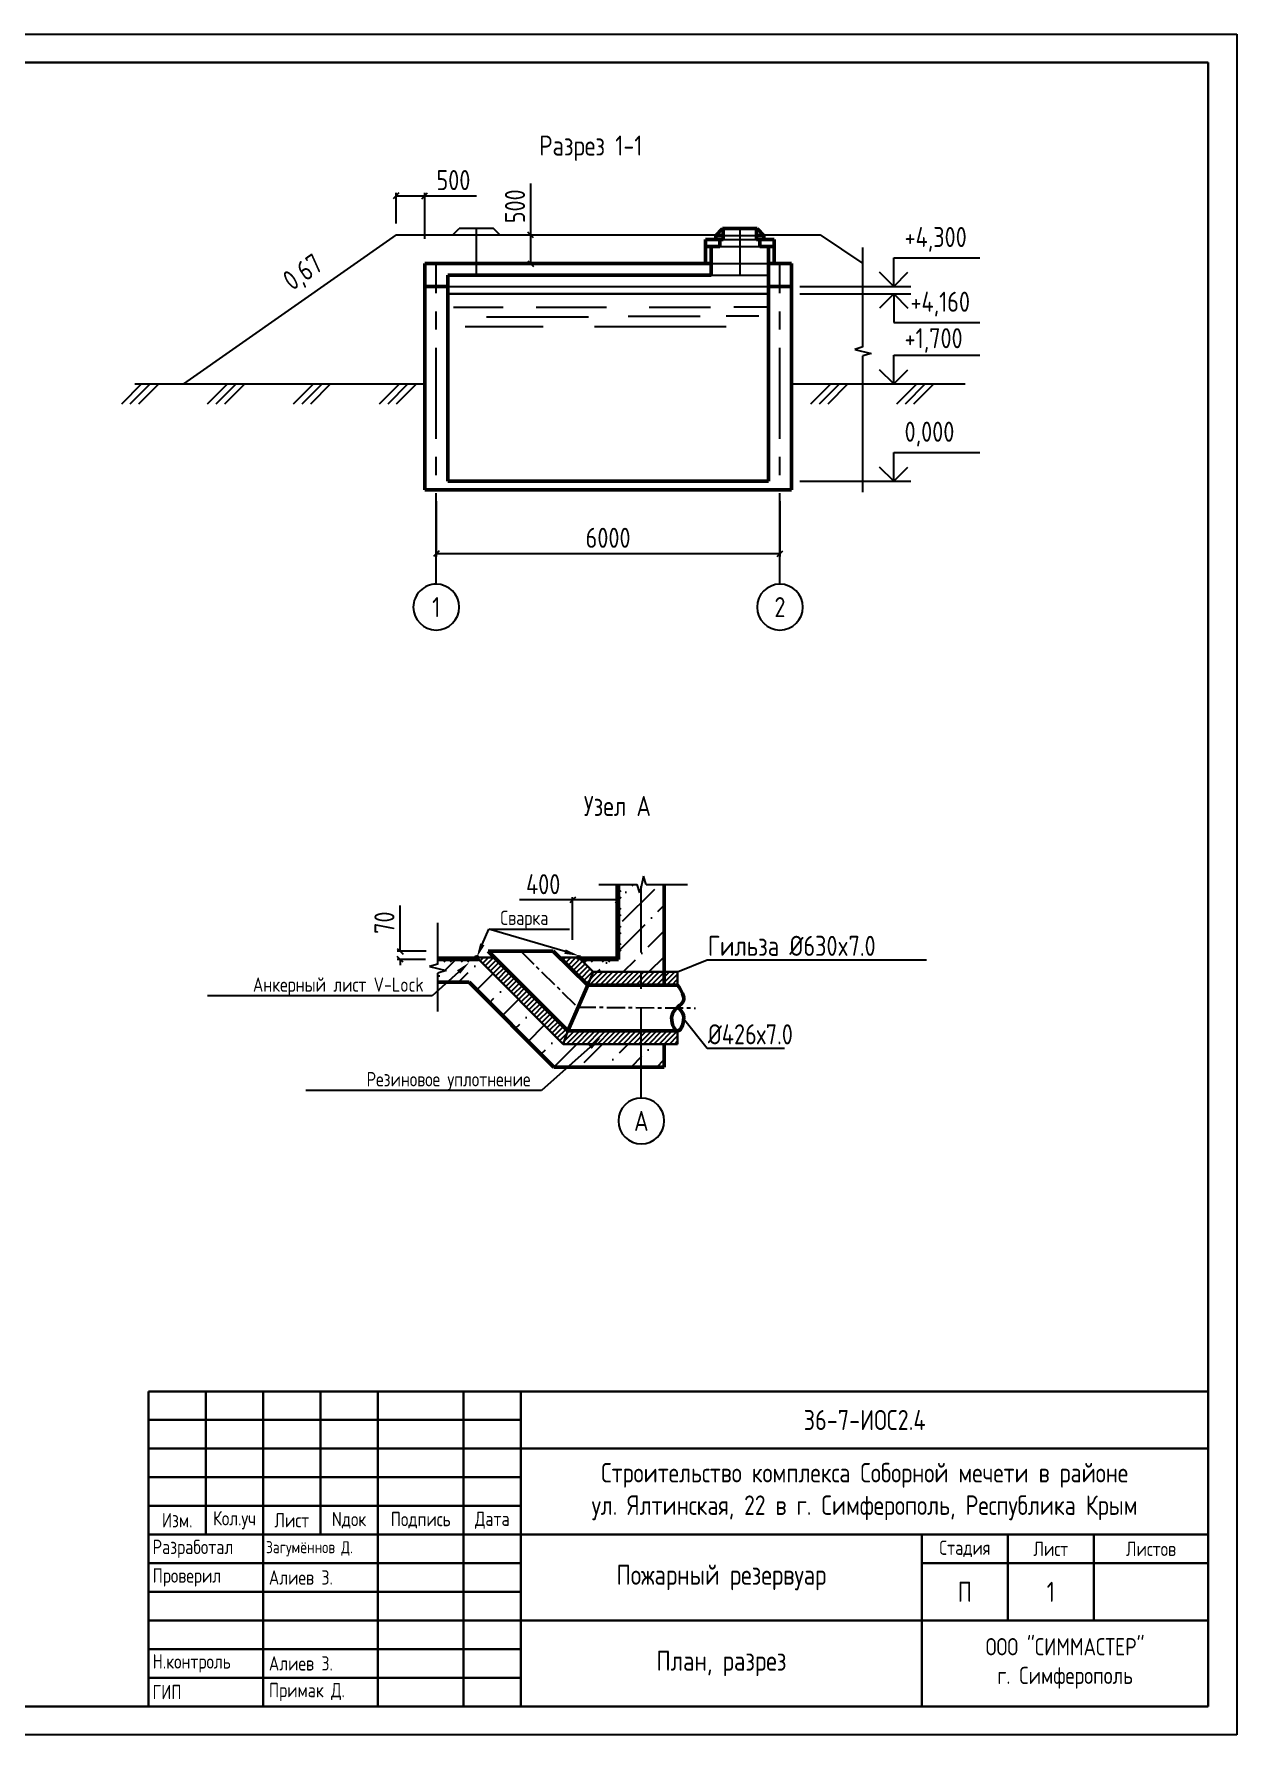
# Model space of a CAD drawing. Header units: millimetres. Extents: x -1415 to 40585, y -40926 to 0.
# Drawn here: x 19585 to 40585, y -40926 to -11226 of the extents above; entities that cross this region are included whole.
import ezdxf
from ezdxf import colors
from ezdxf.entities.mleader import LeaderData, LeaderLine
from ezdxf.enums import TextEntityAlignment as Align
from ezdxf.math import Vec2, Vec3

# ---------------------------------------------------------------- set-up
doc = ezdxf.new("R2010")
doc.units = ezdxf.units.MM
doc.linetypes.add('осевая', pattern=[50.800000000000004, 31.75, -6.35, 6.35, -6.35])
doc.layers.add('1_inter-wall_Ном._пера__1', color=7, linetype='Continuous', lineweight=25)
doc.layers.add('штамп', color=7, linetype='Continuous', lineweight=13)
doc.layers.add('Выноски', color=7, linetype='Continuous')
doc.styles.add('GOST 2.304', font='CS_Gost2304.shx')
doc.styles.get("Standard").update_dxf_attribs({"font": 'GOST.TTF', "height": 350})
doc.dimstyles.get("Standard").update_dxf_attribs({"dimscale": 100, "dimtxt": 350, "dimasz": 1, "dimexe": 0.5, "dimexo": 2, "dimgap": 1, "dimtad": 1, "dimdec": 0, "dimzin": 0, "dimdsep": 46, "dimtxsty": 'Standard', "dimblk": 'OBLIQUE', "dimcen": 0.09, "dimadec": 0, "dimazin": 0, "dimtfac": 1, "dimtdec": 0, "dimtofl": 0, "dimtmove": 0, "dimatfit": 3, "dimfxl": 1, "dimtolj": 1, "dimtzin": 0, "dimarcsym": 0})
pattern_1 = [(45, (0, 0), (168.3798022700467, 617.3926083235043), [793.75, -158.75, 0, -158.75])]

# ---------------------------------------------------------------- blocks, each defined once
blk = doc.blocks.new('_Oblique')
at = {"color": 0, "linetype": 'ByBlock', "lineweight": -2}
blk.add_line((-0.5, -0.5), (0.5, 0.5), dxfattribs=at)
blk = doc.blocks.new('*D4')
at = {"color": 0, "lineweight": -2, "transparency": 16777216}
for p, q in [((26606.43966714463, -19383.69281485931), (26606.43966714463, -20347.05304289519)), ((32606.43966714463, -19383.69281485932), (32606.43966714463, -20347.05304289519)), ((26606.43966714463, -20297.05304289519), (32606.43966714463, -20297.05304289519))]:
    blk.add_line(p, q, dxfattribs=at)
at = {"layer": 'Defpoints', "color": 0, "transparency": 16777216}
for p in [(26606.43966714463, -19183.69281485931), (32606.43966714463, -19183.69281485932), (32606.43966714463, -20297.05304289519)]:
    blk.add_point(p, dxfattribs=at)
at = {"color": 0, "lineweight": -2, "transparency": 16777216, "xscale": 100, "yscale": 100, "zscale": 100, "rotation": 180}
blk.add_blockref('_Oblique', (26606.43966714463, -20297.05304289519), dxfattribs=at)
at = {"color": 0, "lineweight": -2, "transparency": 16777216, "xscale": 100, "yscale": 100, "zscale": 100}
blk.add_blockref('_Oblique', (32606.43966714463, -20297.05304289519), dxfattribs=at)
at = {"color": 0, "transparency": 16777216, "insert": (29606.43966714463, -20022.05304289519), "char_height": 350, "attachment_point": 5}
blk.add_mtext('\\A1;6000', dxfattribs=at)
blk = doc.blocks.new('*D6')
at = {"color": 0, "lineweight": -2, "transparency": 16777216}
for p, q in [((25977.38774272612, -27242.39885837899), (25977.38774272612, -26442.14885837899)), ((26428.95592635169, -27242.39885837899), (25927.38774272612, -27242.39885837899)), ((26420.8296229554, -27382.39885837899), (25927.38774272612, -27382.39885837899)), ((25977.38774272612, -27382.39885837899), (25977.38774272612, -27482.39885837899))]:
    blk.add_line(p, q, dxfattribs=at)
at = {"layer": 'Defpoints', "color": 0, "transparency": 16777216}
for p in [(25977.38774272612, -27242.39885837899), (26628.95592635169, -27242.39885837899), (26620.8296229554, -27382.39885837899)]:
    blk.add_point(p, dxfattribs=at)
at = {"color": 0, "lineweight": -2, "transparency": 16777216, "xscale": 100, "yscale": 100, "zscale": 100}
for p, rotation in [((25977.38774272612, -27242.39885837899), 270), ((25977.38774272612, -27382.39885837899), 90)]:
    blk.add_blockref('_Oblique', p, dxfattribs=dict(at, rotation=rotation))
at = {"color": 0, "transparency": 16777216, "insert": (25702.38774272613, -26742.27385837898), "char_height": 350, "attachment_point": 5, "rotation": 90}
blk.add_mtext('\\A1;70', dxfattribs=at)
blk = doc.blocks.new('_None')
blk = doc.blocks.new('*D11')
at = {"color": 0, "lineweight": -2, "transparency": 16777216}
for p, q in [((28256.47432425281, -14733.69281485931), (28256.47432425281, -13833.44281485931)), ((28168.16571652258, -14733.69281485931), (28206.47432425281, -14733.69281485931)), ((28256.47432425281, -15233.69281485932), (28256.47432425281, -14733.69281485931)), ((28168.16571652258, -15233.69281485932), (28206.47432425281, -15233.69281485932))]:
    blk.add_line(p, q, dxfattribs=at)
at = {"layer": 'Defpoints', "color": 0, "transparency": 16777216}
for p in [(28256.47432425281, -14733.69281485931), (28368.16571652258, -14733.69281485931), (28368.16571652258, -15233.69281485932)]:
    blk.add_point(p, dxfattribs=at)
at = {"color": 0, "lineweight": -2, "transparency": 16777216, "xscale": 100, "yscale": 100, "zscale": 100}
for p, rotation in [((28256.47432425281, -14733.69281485931), 90), ((28256.47432425281, -15233.69281485932), 270)]:
    blk.add_blockref('_Oblique', p, dxfattribs=dict(at, rotation=rotation))
at = {"color": 0, "transparency": 16777216, "insert": (27981.47432425281, -14233.56781485931), "char_height": 350, "attachment_point": 5, "rotation": 90}
blk.add_mtext('\\A1;500', dxfattribs=at)
blk = doc.blocks.new('*D12')
at = {"color": 0, "lineweight": -2, "transparency": 16777216}
for p, q in [((25906.43966714463, -14533.69281485932), (25906.43966714463, -14001.31288277968)), ((25906.43966714463, -14051.31288277968), (26406.43966714463, -14051.31288277968)), ((26406.43966714463, -14802.3637941972), (26406.43966714463, -14001.31288277968)), ((26406.43966714463, -14051.31288277968), (27306.68966714463, -14051.31288277968))]:
    blk.add_line(p, q, dxfattribs=at)
at = {"layer": 'Defpoints', "color": 0, "transparency": 16777216}
for p in [(26406.43966714463, -14051.31288277968), (25906.43966714463, -14733.69281485932), (26406.43966714463, -15002.3637941972)]:
    blk.add_point(p, dxfattribs=at)
at = {"color": 0, "lineweight": -2, "transparency": 16777216, "xscale": 100, "yscale": 100, "zscale": 100, "rotation": 180}
blk.add_blockref('_Oblique', (25906.43966714463, -14051.31288277968), dxfattribs=at)
at = {"color": 0, "lineweight": -2, "transparency": 16777216, "xscale": 100, "yscale": 100, "zscale": 100}
blk.add_blockref('_Oblique', (26406.43966714463, -14051.31288277968), dxfattribs=at)
at = {"color": 0, "transparency": 16777216, "insert": (26906.56466714463, -13776.31288277968), "char_height": 350, "attachment_point": 5}
blk.add_mtext('\\A1;500', dxfattribs=at)
blk = doc.blocks.new('*T15')
at = {"layer": 'штамп', "color": 0, "lineweight": 30, "transparency": 16777216}
for p, q in [((0, 0), (18500, 0)), ((0, 0), (0, -5500)), ((1000, 0), (1000, -2500)), ((2000, 0), (2000, -5500)), ((3000, 0), (3000, -2500)), ((4000, 0), (4000, -5500)), ((5500, 0), (5500, -5500)), ((6500, 0), (6500, -5500)), ((18500, 0), (18500, -5500)), ((0, -500), (6500, -500)), ((0, -1000), (18500, -1000)), ((0, -1500), (6500, -1500)), ((0, -2000), (6500, -2000)), ((0, -2500), (18500, -2500)), ((13500, -2500), (13500, -5500)), ((15000, -2500), (15000, -4000)), ((16500, -2500), (16500, -4000)), ((0, -3000), (6500, -3000)), ((13500, -3000), (18500, -3000)), ((0, -3500), (6500, -3500)), ((0, -4000), (18500, -4000)), ((0, -4500), (6500, -4500)), ((0, -5000), (6500, -5000)), ((0, -5500), (18500, -5500))]:
    blk.add_line(p, q, dxfattribs=at)
at = {"layer": 'штамп', "transparency": 16777216}
for s, insert, char_height, width, attachment_point in [('36-7-ИОС2.4', (12500, -500), 350, 12000, 5), ('{\\C0;Строительство комплекса Соборной мечети в районе ул.\\~Ялтинская, 22 в г. Симферополь, Республика Крым}', (12500, -1750), 340, 11800, 5), ('Изм.', (500, -2250), 250, 1000, 5), ('Кол.уч', (1500, -2250), 250, 1000, 5), ('Лист', (2500, -2250), 250, 1000, 5), ('Nдок', (3500, -2250), 250, 1000, 5), ('Подпись', (4750, -2250), 250, 1500, 5), ('Дата', (6000, -2250), 250, 1000, 5), ('Разработал', (70, -2750), 250, 1860, 4), ('Загумённов Д.', (2050, -2750), 210, 1900, 4), ('Стадия', (14250, -2750), 250, 1500, 5), ('Лист', (15750, -2750), 250, 1500, 5), ('Листов', (17500, -2750), 250, 2000, 5), ('Проверил', (70, -3250), 250, 1860, 4), ('Алиев З.', (2100, -3250), 250, 1800, 4), ('Пожарный резервуар', (10000, -3250), 350, 7000, 5), ('П', (14250, -3500), 350, 1500, 5), ('1', (15750, -3500), 350, 1500, 5), ('ООО "СИММАСТЕР"\\Pг. Симферополь', (16000, -4750), 300, 5000, 5), ('Н.контроль', (70, -4750), 250, 1860, 4), ('Алиев З.', (2100, -4750), 250, 1800, 4), ('План, разрез', (10000, -4750), 350, 7000, 5), ('ГИП', (70, -5250), 250, 1860, 4), ('Примак Д.', (2100, -5250), 250, 1800, 4)]:
    blk.add_mtext(s, dxfattribs=dict(at, insert=insert, char_height=char_height, width=width, attachment_point=attachment_point))
blk = doc.blocks.new('*D18')
at = {"color": 0, "lineweight": -2, "transparency": 16777216}
for p, q in [((28986.56382172008, -26344.96789223127), (28061.31382172008, -26344.96789223127)), ((28986.56382172008, -27042.39885837899), (28986.56382172008, -26294.96789223127)), ((29786.56382172008, -26344.96789223127), (28986.56382172008, -26344.96789223127)), ((29786.56382172008, -26144.96789223127), (29786.56382172008, -26294.96789223127))]:
    blk.add_line(p, q, dxfattribs=at)
at = {"layer": 'Defpoints', "color": 0, "transparency": 16777216}
for p in [(29786.56382172008, -26344.96789223127), (29786.56382172008, -26344.96789223127), (28986.56382172008, -27242.39885837899)]:
    blk.add_point(p, dxfattribs=at)
at = {"color": 0, "lineweight": -2, "transparency": 16777216, "xscale": 100, "yscale": 100, "zscale": 100, "rotation": 180}
blk.add_blockref('_Oblique', (28986.56382172008, -26344.96789223127), dxfattribs=at)
at = {"color": 0, "lineweight": -2, "transparency": 16777216, "xscale": 100, "yscale": 100, "zscale": 100}
blk.add_blockref('_Oblique', (29786.56382172008, -26344.96789223127), dxfattribs=at)
at = {"color": 0, "transparency": 16777216, "insert": (28473.93882172008, -26069.96789223127), "char_height": 350, "attachment_point": 5}
blk.add_mtext('\\A1;400', dxfattribs=at)

msp = doc.modelspace()

# ---------------------------------------------------------------- hatches: boundary and pattern name
h = msp.add_hatch()
h.set_pattern_fill('ANSI36', color=8, scale=100)
h.set_pattern_definition(pattern_1)
h.paths.add_polyline_path([(29126.56382172007, -27382.39885837899), (29346.56382172008, -27602.39885837899), (30186.56382172008, -27602.39885837899), (30186.56382172008, -26105.75922623787), (30159.9515244137, -26219.57988821698), (30116.07256401618, -26074.02052813923), (29786.56382172008, -26074.02052813923), (29786.56382172008, -27382.39885837899)])
h.paths.add_polyline_path([(30586.56382172008, -26074.02052813923), (30272.99459157856, -26074.02052813923), (30227.69454189565, -25929.84334253328), (30186.56382172008, -26105.75922623787), (30186.56382172008, -27602.39885837899), (30586.56382172007, -27602.39885837899)])
h = msp.add_hatch(color=256)
h.dxf.hatch_style = 1
h.paths.add_polyline_path([(27280.65473312998, -27350.39885837899), (27312.65473312998, -27350.39885837899), (27344.65473312998, -27350.39885837899, 1)])
h.paths.add_polyline_path([(27312.65473312998, -27350.39885837899), (27280.65473312998, -27350.39885837899, 0.6681786379192972), (27335.28215012795, -27373.02627537696)])
h.paths.add_polyline_path([(27344.65473312998, -27350.39885837899), (27312.65473312998, -27350.39885837899), (27335.28215012795, -27373.02627537696, 0.198912367379658)])
h = msp.add_hatch(color=256)
h.dxf.hatch_style = 1
h.paths.add_polyline_path([(29062.56382172007, -27350.39885837898), (29094.56382172007, -27350.39885837898), (29126.56382172007, -27350.39885837898, 1)])
h.paths.add_polyline_path([(29094.56382172007, -27350.39885837898), (29062.56382172007, -27350.39885837898, 0.6681786379192972), (29117.19123871804, -27373.02627537695)])
h.paths.add_polyline_path([(29126.56382172007, -27350.39885837898), (29094.56382172007, -27350.39885837898), (29117.19123871804, -27373.02627537695, 0.198912367379658)])
h = msp.add_hatch()
h.set_pattern_fill('ANSI36', color=8, scale=100)
h.set_pattern_definition(pattern_1)
h.paths.add_polyline_path([(27344.65473312998, -27382.39885837899), (26631.84120419287, -27382.39885837899), (26631.84120419287, -27464.23327955878), (26487.66401858691, -27509.5333292417), (26777.40056427061, -27577.27634672364), (26631.84120419286, -27621.15530712116), (26631.84120419286, -27782.398858379), (27178.96930818075, -27782.398858379), (28658.96930818074, -29262.39885837899), (30186.56382172008, -29262.39885837899), (30186.56382172008, -28862.39885837899), (28824.65473312997, -28862.39885837899)])
h.paths.add_polyline_path([(30586.56382172007, -28862.39885837899), (30186.56382172008, -28862.39885837899), (30186.56382172008, -29262.39885837899), (30586.56382172007, -29262.39885837899)])
h = msp.add_hatch()
h.set_pattern_fill('ANSI31', color=256, scale=20)
h.set_pattern_definition([(45, (0, 0), (-44.90128060534576, 44.90128060534577), [])])
h.paths.add_polyline_path([(27623.18153400204, -27350.39885837898), (27312.65473312998, -27350.39885837899), (28824.65473312997, -28862.39885837899), (28905.1572528374, -28632.37457721433)])
h.paths.add_polyline_path([(29094.56382172007, -27350.39885837898), (28757.24458125684, -27350.39885837899), (29251.28464478655, -27832.42313954365), (29346.56382172008, -27602.39885837899)])
h.paths.add_polyline_path([(30186.56382172008, -27602.39885837899), (29346.56382172008, -27602.39885837899), (29251.28464478655, -27832.42313954365), (30186.56382172008, -27832.42313954365)])
h.paths.add_polyline_path([(30186.56382172007, -28632.37457721433), (28905.1572528374, -28632.37457721433), (28824.65473312997, -28862.39885837899), (30186.56382172007, -28862.39885837899)])
h.paths.add_polyline_path([(30821.30419339823, -28632.37457721433), (30186.56382172007, -28632.37457721433), (30186.56382172007, -28862.39885837899), (30820.97072796634, -28862.39885837899)])
h.paths.add_polyline_path([(30586.56382172007, -27602.39885837899), (30186.56382172008, -27602.39885837899), (30186.56382172008, -27832.42313954365), (30586.56382172007, -27832.42313954365)])
h.paths.add_polyline_path([(30820.97072796634, -27602.39885837899), (30586.56382172007, -27602.39885837899), (30586.56382172007, -27832.42313954365), (30820.97072796634, -27832.42313954365)])

# ---------------------------------------------------------------- linework, layer by layer
for p, q in [((-1414.799075050818, -11225.51792646556), (40585.20092494918, -11225.51792646556)), ((40585.20092494918, -11225.51792646556), (40585.20092494917, -40925.51792646556)), ((25906.43966714463, -14733.69281485932), (22193.25484961513, -17333.69281485932)), ((25906.43966714463, -14733.69281485932), (31496.43966714463, -14733.69281485932)), ((26896.43966714462, -14733.69281485932), (27006.43966714463, -14623.69281485932)), ((27606.43966714462, -14623.69281485932), (27006.43966714463, -14623.69281485932)), ((27716.43966714462, -14733.69281485932), (27606.43966714462, -14623.69281485932)), ((31616.43966714464, -14743.69281485932), (32196.43966714463, -14743.69281485932)), ((31616.43966714464, -14813.69281485932), (32196.43966714463, -14813.69281485932)), ((32316.43966714464, -14733.69281485932), (33306.43966714463, -14733.69281485932)), ((33306.43966714463, -14733.69281485932), (34056.43966714463, -15233.69281485932)), ((31556.43966714463, -14933.69281485932), (32256.43966714463, -14933.69281485932)), ((34056.43966714463, -16688.87288520174), (34056.43966714463, -14954.6705224998)), ((34594.34373423552, -15633.69281485931), (34594.34373423552, -15133.69281485931)), ((34594.34373423552, -15133.69281485931), (36094.34373423552, -15133.69281485931)), ((31406.43966714463, -15233.69281485932), (32406.43966714463, -15233.69281485932)), ((31406.43966714463, -15433.69281485932), (32406.43966714463, -15433.69281485932)), ((34594.34373423552, -15633.69281485931), (34346.85636082022, -15386.20544144402)), ((34594.34373423552, -15633.69281485931), (34841.83110765081, -15386.20544144402)), ((26806.43966714463, -15633.69281485932), (32406.43966714463, -15633.69281485931)), ((32955.74547081442, -15633.69281485931), (34894.34373423552, -15633.69281485931)), ((26908.51319115412, -15995.22350767641), (27772.22740019886, -15995.22350767641)), ((28350.64229399708, -15995.22350767641), (29581.72810422136, -15995.22350767641)), ((30321.61030241929, -15995.22350767641), (31396.36770900586, -15995.22350767641)), ((31798.91325567306, -15991.46932648287), (32380.33438264785, -15991.46932648287)), ((32955.74547081441, -15763.69281485932), (34894.3437342355, -15763.69281485932)), ((34594.3437342355, -15763.69281485932), (34346.85636082021, -16011.18018827461)), ((34594.3437342355, -15763.69281485932), (34594.3437342355, -16263.69281485932)), ((34594.3437342355, -15763.69281485932), (34841.8311076508, -16011.18018827461)), ((27110.87207425377, -16332.87349006662), (28473.58467127441, -16332.87349006662)), ((27485.9305392207, -16164.22648263149), (29267.45850927482, -16164.22648263149)), ((29367.47406824039, -16332.87349006662), (31667.83287521676, -16332.87349006662)), ((29955.06577427818, -16151.73411014532), (31211.511703225, -16151.73411014532)), ((31667.83287521676, -16145.48794503041), (32236.67163423699, -16145.48794503041)), ((34594.3437342355, -16263.69281485932), (36094.3437342355, -16263.69281485932)), ((34056.43966714463, -16688.87288520174), (33912.26248153867, -16734.17293488466)), ((33912.26248153867, -16734.17293488466), (34201.99902722237, -16801.9159523666)), ((34201.99902722237, -16801.9159523666), (34056.43966714463, -16845.79491276412)), ((34056.43966714463, -19225.14360924775), (34056.43966714462, -16845.79491276412)), ((34594.3437342355, -17333.69281485932), (34594.3437342355, -16833.69281485932)), ((34594.3437342355, -16833.69281485932), (36094.3437342355, -16833.69281485932)), ((34594.3437342355, -17333.69281485932), (34346.85636082021, -17086.20544144403)), ((34594.3437342355, -17333.69281485932), (34841.8311076508, -17086.20544144403)), ((21463.1077248695, -17333.69281485932), (21109.55433427623, -17687.24620545259)), ((21613.1077248695, -17333.69281485932), (21259.55433427623, -17687.24620545259)), ((21347.81287832049, -17333.69281485932), (26406.43966714463, -17333.69281485932)), ((21763.1077248695, -17333.69281485932), (21409.55433427623, -17687.24620545259)), ((22963.1077248695, -17333.69281485932), (22609.55433427623, -17687.24620545259)), ((23113.1077248695, -17333.69281485932), (22759.55433427623, -17687.24620545259)), ((23263.1077248695, -17333.69281485932), (22909.55433427623, -17687.24620545259)), ((24463.1077248695, -17333.69281485932), (24109.55433427623, -17687.24620545259)), ((24613.1077248695, -17333.69281485932), (24259.55433427623, -17687.24620545259)), ((24763.1077248695, -17333.69281485932), (24409.55433427623, -17687.24620545259)), ((25963.1077248695, -17333.69281485932), (25609.55433427623, -17687.24620545259)), ((26113.1077248695, -17333.69281485932), (25759.55433427623, -17687.24620545259)), ((26263.1077248695, -17333.69281485932), (25909.55433427623, -17687.24620545259)), ((32806.43966714463, -17333.69281485934), (35840.15426302582, -17333.69281485934)), ((33494.41418324581, -17333.69281485934), (33140.86079265253, -17687.24620545261)), ((33644.41418324581, -17333.69281485934), (33290.86079265253, -17687.24620545261)), ((33794.41418324581, -17333.69281485934), (33440.86079265253, -17687.24620545261)), ((34994.41418324581, -17333.69281485934), (34640.86079265253, -17687.24620545261)), ((35144.41418324581, -17333.69281485934), (34790.86079265253, -17687.24620545261)), ((35294.41418324581, -17333.69281485934), (34940.86079265253, -17687.24620545261)), ((34594.3437342355, -19033.69281485932), (34594.3437342355, -18533.69281485932)), ((34594.3437342355, -18533.69281485932), (36094.3437342355, -18533.69281485932)), ((34594.3437342355, -19033.69281485932), (34346.85636082021, -18786.20544144403)), ((34594.3437342355, -19033.69281485932), (34841.8311076508, -18786.20544144403)), ((32955.74547081441, -19033.69281485932), (34894.3437342355, -19033.69281485932)), ((40585.20092494917, -40925.51792646556), (-1414.799075050824, -40925.51792646555))]:
    msp.add_line(p, q)
at = {"linetype": 'осевая', "ltscale": 50}
for p, q in [((27306.43966714462, -14623.69281485932), (27306.43966714462, -15433.69281485932)), ((31906.43966714464, -14623.69281485932), (31906.43966714464, -15433.69281485932)), ((26606.43966714462, -20832.06544536486), (26606.43966714463, -15233.69281485932)), ((32606.43966714463, -20832.06544536486), (32606.43966714463, -15233.69281485932)), ((30186.56382172007, -29803.38946238972), (30186.56382172008, -26105.75922623784))]:
    msp.add_line(p, q, dxfattribs=at)
at = {"lineweight": 50}
for p, q in [((31306.43966714463, -15233.69281485932), (31306.43966714463, -14813.69281485932)), ((31306.43966714464, -14813.69281485932), (31616.43966714464, -14813.69281485932)), ((31486.43966714464, -14743.69281485932), (31606.43966714464, -14623.69281485932)), ((31486.43966714463, -14743.69281485932), (31616.43966714464, -14743.69281485932)), ((31486.43966714464, -14743.69281485932), (31486.43966714464, -14813.69281485932)), ((31556.43966714463, -14813.69281485932), (31556.43966714463, -14933.69281485932)), ((31606.43966714464, -14623.69281485932), (32206.43966714463, -14623.69281485932)), ((31616.43966714464, -14623.69281485932), (31616.43966714464, -14813.69281485932)), ((32196.43966714464, -14623.69281485932), (32196.43966714463, -14813.69281485932)), ((32196.43966714463, -14743.69281485932), (32326.43966714463, -14743.69281485932)), ((32196.43966714463, -14813.69281485932), (32506.43966714464, -14813.69281485932)), ((32326.43966714464, -14743.69281485932), (32206.43966714463, -14623.69281485932)), ((32256.43966714463, -14813.69281485932), (32256.43966714463, -14933.69281485932)), ((32326.43966714464, -14743.69281485932), (32326.43966714463, -14813.69281485932)), ((32506.43966714463, -15233.69281485932), (32506.43966714464, -14813.69281485932)), ((31306.43966714464, -14933.69281485932), (31556.43966714463, -14933.69281485932)), ((31406.43966714463, -15433.69281485932), (31406.43966714463, -14933.69281485932)), ((32256.43966714463, -14933.69281485932), (32506.43966714464, -14933.69281485932)), ((32406.43966714463, -15233.69281485932), (32406.43966714464, -14933.69281485932)), ((26406.43966714463, -19183.69281485932), (26406.43966714463, -15233.69281485932)), ((26406.43966714463, -15233.69281485932), (31406.43966714463, -15233.69281485932)), ((26806.43966714463, -19033.69281485932), (26806.43966714463, -15433.69281485932)), ((26806.43966714463, -15433.69281485932), (31406.43966714463, -15433.69281485932)), ((32406.43966714463, -19033.69281485932), (32406.43966714463, -15233.69281485932)), ((32406.43966714463, -15233.69281485932), (32806.43966714463, -15233.69281485932)), ((32806.43966714463, -19183.69281485932), (32806.43966714464, -15233.69281485932)), ((26406.43966714463, -15633.69281485932), (26806.43966714463, -15633.69281485932)), ((32406.43966714463, -15633.69281485931), (32806.43966714463, -15633.69281485932)), ((26406.43966714463, -19183.69281485932), (32806.43966714463, -19183.69281485932)), ((26806.43966714463, -19033.69281485932), (32406.43966714463, -19033.69281485932)), ((28905.1572528374, -28632.37457721433), (27515.18153400204, -27242.39885837899)), ((27515.18153400204, -27242.39885837899), (28646.55238390053, -27242.39885837899)), ((29251.28464478655, -27832.42313954365), (28646.55238390053, -27242.39885837899)), ((28905.1572528374, -28632.37457721433), (29251.28464478655, -27832.42313954365)), ((29251.28464478655, -27832.42313954365), (30820.97072796634, -27832.42313954365)), ((28905.1572528374, -28632.37457721433), (30824.27587268305, -28632.37457721433))]:
    msp.add_line(p, q, dxfattribs=at)
at = {"lineweight": 30}
for p, q in [((26806.43966714463, -15763.69281485932), (32406.43966714463, -15763.69281485932)), ((29754.56382172008, -27350.39885837898), (29754.56382172006, -26074.02052813923)), ((29754.56382172006, -26243.8501130169), (29829.51669991554, -26179.97105346876)), ((29754.56382172006, -26249.17317622632), (29829.51669991554, -26313.05223577446)), ((29754.56382172006, -26554.49623943575), (29829.51669991554, -26490.61717988761)), ((29754.56382172006, -26559.81930264517), (29829.51669991554, -26623.69836219331)), ((29754.56382172007, -26865.1423658546), (29829.51669991554, -26801.26330630646)), ((29754.56382172007, -26870.46542906402), (29829.51669991554, -26934.34448861216)), ((29754.56382172007, -27170.46542906402), (29829.51669991554, -27106.58636951588)), ((29754.56382172007, -27175.78849227344), (29829.51669991554, -27239.66755182158)), ((27312.65473312998, -27350.39885837899), (26631.84120419287, -27350.39885837899)), ((26802.50894440041, -27350.39885837899), (26738.62988485227, -27425.35173657446)), ((26807.83200760983, -27350.39885837899), (26871.71106715797, -27425.35173657446)), ((27106.58471166849, -27350.39885837899), (27042.70565212035, -27425.35173657446)), ((27111.90777487791, -27350.39885837899), (27175.78683442605, -27425.35173657446)), ((29754.56382172008, -27350.39885837898), (29094.56382172007, -27350.39885837898)), ((29265.23156192761, -27350.39885837898), (29201.35250237947, -27425.35173657446)), ((29270.55462513703, -27350.39885837898), (29334.43368468517, -27425.35173657446)), ((29569.30732919569, -27350.39885837898), (29505.42826964755, -27425.35173657446)), ((29574.63039240511, -27350.39885837898), (29638.50945195325, -27425.35173657446))]:
    msp.add_line(p, q, dxfattribs=at)
at = {"color": 8}
for p, q in [((29445.54297741712, -26074.02052813923), (30116.07256401618, -26074.02052813923)), ((30159.9515244137, -26219.57988821698), (30116.07256401618, -26074.02052813923)), ((30227.69454189565, -25929.84334253328), (30159.9515244137, -26219.57988821698)), ((30272.99459157856, -26074.02052813923), (30227.69454189565, -25929.84334253328)), ((30272.99459157856, -26074.02052813923), (30993.91352505061, -26074.02052813923)), ((26631.84120419287, -27464.23327955878), (26631.84120419287, -26743.31434608674)), ((26631.84120419287, -27464.23327955878), (26487.66401858691, -27509.5333292417)), ((26487.66401858691, -27509.5333292417), (26777.40056427061, -27577.27634672364)), ((26777.40056427061, -27577.27634672364), (26631.84120419287, -27621.15530712116)), ((26631.84120419287, -28291.68489372023), (26631.84120419286, -27621.15530712116))]:
    msp.add_line(p, q, dxfattribs=at)
at = {"color": 8, "lineweight": 50}
for p, q in [((29786.56382172008, -27382.39885837899), (29786.56382172008, -26074.02052813923)), ((30586.56382172007, -27832.42313954365), (30586.56382172008, -26074.02052813923)), ((26631.84120419287, -27382.39885837899), (27344.65473312998, -27382.39885837899)), ((29126.56382172007, -27382.39885837899), (29786.56382172008, -27382.39885837899)), ((26631.84120419286, -27782.398858379), (27178.96930818075, -27782.398858379)), ((28658.96930818074, -29262.39885837899), (27178.96930818075, -27782.398858379)), ((30586.56382172007, -28862.39885837899), (30586.56382172007, -29262.39885837899)), ((28658.96930818074, -29262.39885837899), (30586.56382172007, -29262.39885837899))]:
    msp.add_line(p, q, dxfattribs=at)
at = {"linetype": 'осевая', "ltscale": 10}
for p, q in [((28080.86695895129, -27242.39885837899), (29076.66929711037, -28216.31908040235)), ((29076.66929711037, -28216.31908040235), (31131.74532111239, -28232.39885837899))]:
    msp.add_line(p, q, dxfattribs=at)
at = {"color": 6, "lineweight": 30}
for p, q in [((28824.65473312997, -28862.39885837899), (27312.65473312998, -27350.39885837899)), ((27623.18153400205, -27350.39885837898), (27312.65473312998, -27350.39885837899)), ((29094.56382172007, -27350.39885837898), (28757.24458125684, -27350.39885837899)), ((29346.56382172008, -27602.39885837899), (29094.56382172007, -27350.39885837898)), ((29251.28464478655, -27832.42313954365), (29346.56382172008, -27602.39885837899)), ((29346.56382172008, -27602.39885837899), (30820.97072796634, -27602.39885837899)), ((30820.97072796634, -27602.39885837899), (30820.97072796634, -27832.42313954365)), ((28824.65473312997, -28862.39885837899), (28905.1572528374, -28632.37457721433)), ((30821.30419339823, -28632.37457721433), (30820.97072796634, -28862.39885837899)), ((28824.65473312997, -28862.39885837899), (30820.97072796634, -28862.39885837899))]:
    msp.add_line(p, q, dxfattribs=at)
for centre in [(27312.65473312998, -27350.39885837899), (29094.56382172007, -27350.39885837898)]:
    msp.add_circle(centre, 32)
at = {"lineweight": 50}
msp.add_spline([(30820.97072796634, -27832.42313954365), (30922.62330032469, -28107.39885837899), (30722.62330032469, -28357.39885837899), (30822.6233003247, -28632.37457721433), (30922.62330032469, -28357.39885837899), (30822.62330032469, -28219.24096364215)], degree=3, dxfattribs=at)
at = {"layer": '1_inter-wall_Ном._пера__1', "linetype": 'Continuous', "flags": 128}
for points in [[(27006.44027825575, -21232.06605647597, 0.414213562373095), (26606.43966714462, -20832.06544536486, 0.414213562373095), (26206.43905603353, -21232.06605647597, 0.414213562373095), (26606.43966714462, -21632.06666758709, 0.414213562373095)], [(33006.44027825574, -21232.06605647598, 0.414213562373095), (32606.43966714462, -20832.06544536486, 0.414213562373095), (32206.43905603352, -21232.06605647598, 0.414213562373095), (32606.43966714462, -21632.06666758709, 0.414213562373095)], [(30586.56443283119, -30203.39007350084, 0.414213562373095), (30186.56382172006, -29803.38946238972, 0.414213562373095), (29786.56321060896, -30203.39007350084, 0.414213562373095), (30186.56382172006, -30603.39068461195, 0.414213562373095)]]:
    msp.add_lwpolyline(points, format="xyb", close=True, dxfattribs=at)
at = {"layer": 'штамп', "lineweight": 30}
for p, q in [((585.2009249491748, -11725.51792646556), (40085.20092494917, -11725.51792646556)), ((40085.20092494917, -11725.51792646556), (40085.20092494917, -40425.51792646556)), ((585.2009249491748, -40425.51792646556), (40085.20092494917, -40425.51792646556))]:
    msp.add_line(p, q, dxfattribs=at)

# ---------------------------------------------------------------- block references
msp.add_blockref('*T15', (21585.20092494917, -34925.51792646556))

# ---------------------------------------------------------------- texts
for s, p in [('Разрез 1-1', (28404.79879302031, -13347.72359928936)), ('+4,300', (34782.65426864139, -14944.90276072217)), ('+4,160', (34886.15778935715, -16074.90276072217)), ('+1,700', (34782.65426864137, -16711.67505059496)), ('0,000', (34782.65426864137, -18344.90276072217)), ('Узел А', (29183.17064807221, -24879.29376518118))]:
    msp.add_text(s, height=350).set_placement(p)
at = {"layer": '1_inter-wall_Ном._пера__1'}
msp.add_text('0,67', height=349.9999999999999, rotation=35.00000000007954, dxfattribs=at).set_placement((24272.81339444572, -15378.18095610008), align=Align.MIDDLE_CENTER)
for s, p in [('1', (26606.43966714463, -21232.06605647597)), ('2', (32606.43966714463, -21232.06605647597)), ('А', (30186.56382172008, -30203.39007350084))]:
    msp.add_text(s, height=350, dxfattribs=at).set_placement(p, align=Align.MIDDLE_CENTER)

# ---------------------------------------------------------------- dimensions: what is measured, and where the dimension line sits
for base, p1, p2, picture, middle in [((26406.43966714463, -14051.31288277968), (25906.43966714463, -14733.69281485932), (26406.43966714463, -15002.3637941972), '*D12', (26906.56466714463, -13776.31288277968)), ((32606.43966714463, -20297.05304289519), (26606.43966714463, -19183.69281485931), (32606.43966714463, -19183.69281485932), '*D4', (29606.43966714463, -20022.05304289519))]:
    dim = msp.add_linear_dim(base=base, p1=p1, p2=p2, dimstyle='Standard')
    dim.commit()
    dim.dimension.update_dxf_attribs({"geometry": picture, "text_midpoint": middle})
dim = msp.add_linear_dim(base=(28256.47432425281, -14733.69281485931), p1=(28368.16571652258, -15233.69281485932), p2=(28368.16571652258, -14733.69281485931), angle=90, dimstyle='Standard')
dim.commit()
dim.dimension.update_dxf_attribs({"geometry": '*D11', "text_midpoint": (27981.47432425281, -14233.56781485931)})
dim = msp.add_linear_dim(base=(29786.56382172008, -26344.96789223127), p1=(28986.56382172008, -27242.39885837899), p2=(29786.56382172008, -26344.96789223127), dimstyle='Standard', override={"dimlfac": 0.5})
dim.commit()
dim.dimension.update_dxf_attribs({"geometry": '*D18', "text_midpoint": (28473.93882172008, -26344.96789223127), "dimtype": 160})
dim = msp.add_linear_dim(base=(25977.38774272612, -27242.39885837899), p1=(26620.8296229554, -27382.39885837899), p2=(26628.95592635169, -27242.39885837899), angle=90, dimstyle='Standard', override={"dimlfac": 0.5})
dim.commit()
dim.dimension.update_dxf_attribs({"geometry": '*D6', "text_midpoint": (25977.38774272613, -26742.27385837898), "dimtype": 160})

# ---------------------------------------------------------------- leaders
ml = msp.add_multileader_mtext('Standard')
ml.set_content('Гильза %%C630x7.0', color=256)
ml.set_leader_properties()
ml.set_arrow_properties(name='NONE')
ml.build(insert=Vec2(0, 0))
ml.multileader.update_dxf_attribs({"text_left_attachment_type": 6, "text_right_attachment_type": 6})
ctx = ml.context
ctx.base_point, ctx.char_height, ctx.plane_origin = Vec3(31346.52003723327, -27391.67684271135), 350, Vec3(30948.49150953607, -26718.55308054274)
ctx.left_attachment, ctx.right_attachment = 6, 6
notes = []
notes.append((ctx, [(0, (1, 1, 0), (31338.52003723327, -27391.67684271135), (1, 0), 8, [(0, [(30820.97072796634, -27602.39885837899)], 0, [])])]))
ctx.mtext.insert, ctx.mtext.flow_direction = Vec3(31348.52003723327, -26971.67684271135), 5
ml = msp.add_multileader_mtext('Standard')
ml.set_content('%%C426х7.0', color=256)
ml.set_leader_properties()
ml.set_arrow_properties(name='NONE')
ml.build(insert=Vec2(0, 0))
ml.multileader.update_dxf_attribs({"text_left_attachment_type": 6, "text_right_attachment_type": 6})
ctx = ml.context
ctx.base_point, ctx.char_height, ctx.plane_origin = Vec3(31346.52003723327, -28935.83519157322), 350, Vec3(30948.49150953607, -28262.71142940462)
ctx.left_attachment, ctx.right_attachment = 6, 6
notes.append((ctx, [(0, (1, 1, 0), (31338.52003723327, -28935.83519157322), (1, 0), 8, [(0, [(30920.90067819694, -28412.68714823996)], 0, [])])]))
ctx.mtext.insert, ctx.mtext.width, ctx.mtext.flow_direction = Vec3(31348.52003723327, -28515.83519157322), 1325.5, 5
at = {"layer": 'Выноски', "color": 0, "lineweight": -2}
ml = msp.add_multileader_mtext('Standard', dxfattribs=at)
ml.set_content('{\\fGOST type A|b0|i0|c204|p34;\\C256;Сварка}', color=5, style='GOST 2.304')
ml.set_leader_properties(lineweight=-3)
ml.build(insert=Vec2(0, 0))
ml.multileader.update_dxf_attribs({"text_left_attachment_type": 6, "text_right_attachment_type": 6, "dogleg_length": 1, "arrow_head_size": 250, "scale": 100})
ctx = ml.context
ctx.base_point, ctx.scale, ctx.char_height, ctx.arrow_head_size, ctx.landing_gap_size, ctx.plane_origin = Vec3(27545.54847259843, -26853.26388284471), 100, 250, 250, 180, Vec3(-13123.17089698276, -44604.23211201298)
ctx.left_attachment, ctx.right_attachment, ctx.text_align_type = 6, 6, 1
notes.append((ctx, [(0, (1, 1, 0), (27525.57891946458, -26853.26388284471), (1, 0), 19.96955313384533, [(0, [(29094.56382172007, -27318.39885837898)], 0, []), (1, [(27312.65473312998, -27350.39885837899)], 0, [])])]))
ctx.mtext.insert, ctx.mtext.alignment, ctx.mtext.flow_direction = Vec3(28145.54847259843, -26532.01388284471), 2, 5
ml = msp.add_multileader_mtext('Standard', dxfattribs=at)
ml.set_content('{\\fGOST type A|b0|i0|c204|p34;\\C256;Анкерный лист\\fGOST type A|b0|i0|c0|p34; V-Lock}', color=5, style='GOST 2.304')
ml.set_leader_properties(lineweight=-3)
ml.build(insert=Vec2(0, 0))
ml.multileader.update_dxf_attribs({"text_left_attachment_type": 6, "text_right_attachment_type": 6, "dogleg_length": 1, "arrow_head_size": 250, "scale": 100})
ctx = ml.context
ctx.base_point, ctx.scale, ctx.char_height, ctx.arrow_head_size, ctx.landing_gap_size, ctx.plane_origin = Vec3(23278.94972495093, -28019.30226875942), 100, 250, 250, 180, Vec3(-13990.92356880221, -46517.15647858217)
ctx.left_attachment, ctx.right_attachment, ctx.text_align_type = 6, 6, 1
notes.append((ctx, [(1, (1, 1, 0), (26534.81213522763, -28019.30226875942), (-1, 0), 19.96955313384533, [(1, [(27182.25619705406, -27437.6328242943)], 0, [])])]))
ctx.mtext.insert, ctx.mtext.alignment, ctx.mtext.flow_direction = Vec3(24896.89615352235, -27698.05226875942), 2, 5
ml = msp.add_multileader_mtext('Standard', dxfattribs=at)
ml.set_content('{\\fGOST type A|b0|i0|c204|p34;\\C256;Резиновое уплотнение}', color=5, style='GOST 2.304')
ml.set_leader_properties(lineweight=-3)
ml.build(insert=Vec2(0, 0))
ml.multileader.update_dxf_attribs({"text_left_attachment_type": 6, "text_right_attachment_type": 6, "dogleg_length": 1, "arrow_head_size": 250, "scale": 100})
ctx = ml.context
ctx.base_point, ctx.scale, ctx.char_height, ctx.arrow_head_size, ctx.landing_gap_size, ctx.plane_origin = Vec3(25217.68755101531, -29672.05915903719), 100, 250, 250, 180, Vec3(-11692.17521260315, -47828.34797716745)
ctx.left_attachment, ctx.right_attachment, ctx.text_align_type = 6, 6, 1
notes.append((ctx, [(1, (1, 1, 0), (28445.87138986344, -29672.05915903719), (-1, 0), 19.96955313384533, [(1, [(29481.00455325312, -28748.82432287958)], 0, [])])]))
ctx.mtext.insert, ctx.mtext.alignment, ctx.mtext.flow_direction = Vec3(26821.79469387245, -29350.80915903719), 2, 5
for ctx, leaders in notes:
    for number, flags, end, landing, length, lines in leaders:
        leader = LeaderData()
        leader.index, (leader.has_last_leader_line, leader.has_dogleg_vector, leader.attachment_direction) = number, flags
        leader.last_leader_point, leader.dogleg_vector, leader.dogleg_length = Vec3(end), Vec3(landing), length
        for number, points, colour, breaks in lines:
            line = LeaderLine()
            line.index, line.vertices, line.color, line.breaks = number, Vec3.list(points), colors.encode_raw_color(colour), breaks
            leader.lines.append(line)
        ctx.leaders.append(leader)

doc.saveas('drawing.dxf')
